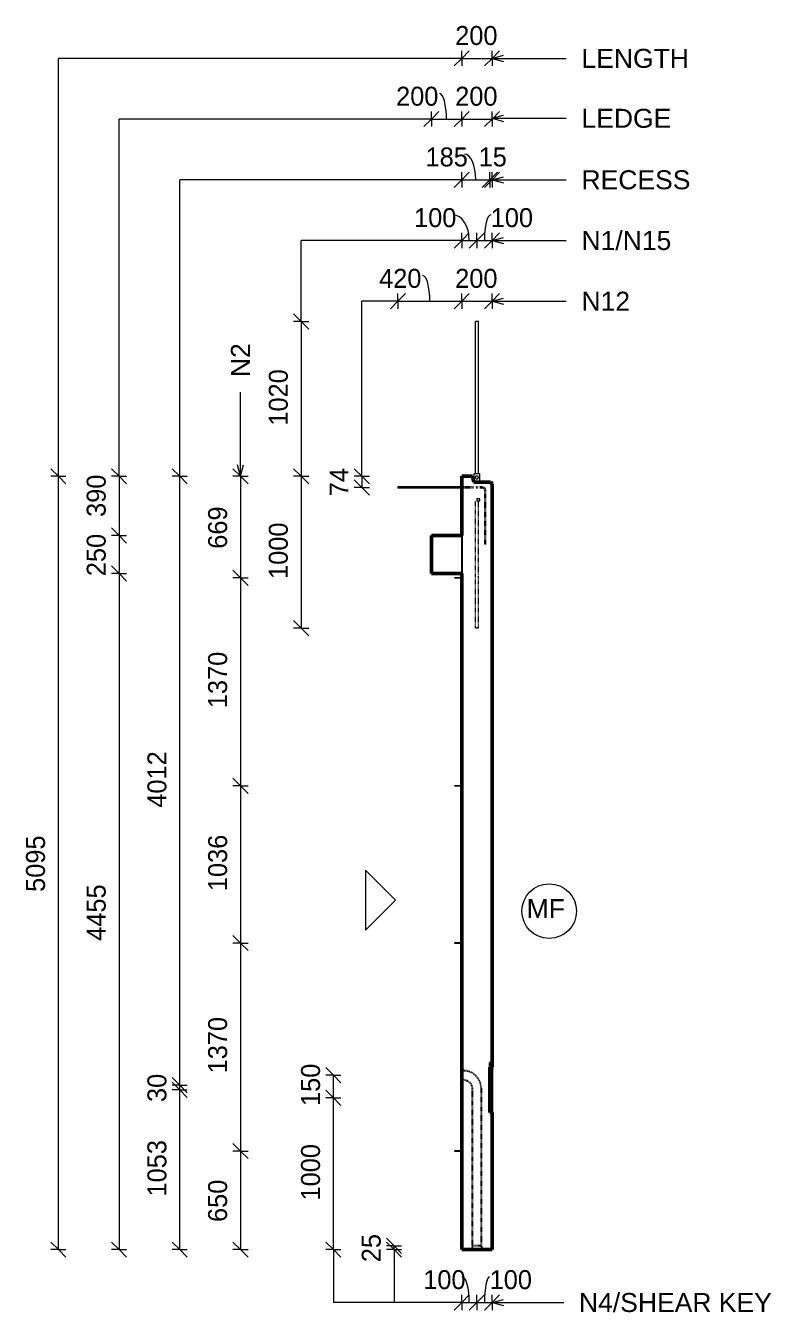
# Model space of a CAD drawing. Header units: millimetres. Extents: x 10041 to 29021, y -1808 to 18539.
# Drawn here: x 10041 to 14954, y -1808 to 6668 of the extents above; entities that cross this region are included whole.
import ezdxf

# ---------------------------------------------------------------- set-up
doc = ezdxf.new("R2010")
doc.units = ezdxf.units.MM
doc.linetypes.add('Dash', pattern=[6.36, 3.18, -3.18])
for name, color, linetype, lineweight in [('A-ANNO-DIMS', 211, 'Continuous', 9), ('A-ANNO-DIMS-50', 211, 'Continuous', 9), ('A-DETL-MBND', 5, 'Continuous', 18), ('A-GENM', 13, 'Continuous', 18), ('A-WALL', 113, 'Continuous', 25), ('A-WALL-HDLN', 110, 'Dash', 25), ('G-ANNO-TEXT', 231, 'Continuous', 9), ('S-BEAM', 12, 'Continuous', 18), ('S-BEAM-HDLN', 1, 'Dash', 18), ('S-RBAR', 171, 'Continuous', 18)]:
    doc.layers.add(name, color=color, linetype=linetype, lineweight=lineweight)
doc.styles.add('Arial', font='arial.ttf', dxfattribs={"height": 125})
doc.styles.add('Nirmala UI Semilight', font='NirmalaS.ttf', dxfattribs={"height": 125})
doc.dimstyles.new('Arrow_Filled_-_2_5_NI_UI', dxfattribs={"dimscale": 304.8, "dimtxt": 130.920493, "dimasz": 0.328084, "dimexe": 0.164042, "dimexo": 0.0625, "dimgap": 0.164042, "dimtad": 1, "dimdec": 4, "dimzin": 0, "dimdsep": 46, "dimtxsty": 'Nirmala UI Semilight', "dimblk1": 'OBLIQUE', "dimblk2": 'OBLIQUE', "dimsah": 1, "dimcen": 0.09, "dimazin": 0, "dimtfac": 1, "dimtdec": 4, "dimtix": 1, "dimtmove": 1, "dimatfit": 3, "dimfxl": 0.164042, "dimfxlon": 1, "dimtvp": 1, "dimtolj": 1, "dimtzin": 0, "dimarcsym": 2})
doc.dimstyles.new('Arrow_Filled_-_2_5_NI_UI_1', dxfattribs={"dimscale": 304.8, "dimtxt": 130.920493, "dimasz": 0.328084, "dimexe": 0.164042, "dimexo": 0.0625, "dimgap": 0.164042, "dimtad": 1, "dimdec": 4, "dimzin": 0, "dimdsep": 46, "dimtxsty": 'Nirmala UI Semilight', "dimblk1": 'OBLIQUE', "dimblk2": 'OBLIQUE', "dimsah": 1, "dimcen": 0.09, "dimazin": 0, "dimtfac": 1, "dimtdec": 4, "dimtix": 1, "dimtmove": 0, "dimatfit": 3, "dimfxl": 0.164042, "dimfxlon": 1, "dimtvp": 1, "dimtolj": 1, "dimtzin": 0, "dimarcsym": 2})
doc.dimstyles.new('Arrow_Filled_-_2_5_NI_UI_2', dxfattribs={"dimscale": 304.8, "dimtxt": 130.920493, "dimasz": 0.328084, "dimexe": 0.164042, "dimexo": 0.0625, "dimgap": 0.164042, "dimtad": 1, "dimdec": 4, "dimzin": 0, "dimdsep": 46, "dimtxsty": 'Nirmala UI Semilight', "dimblk1": 'OBLIQUE', "dimblk2": 'OBLIQUE', "dimsah": 1, "dimcen": 0.09, "dimazin": 0, "dimtfac": 1, "dimtdec": 4, "dimtix": 1, "dimtmove": 2, "dimatfit": 3, "dimfxl": 0.164042, "dimfxlon": 1, "dimtvp": 1, "dimtolj": 1, "dimtzin": 0, "dimarcsym": 2})

# ---------------------------------------------------------------- blocks, each defined once
blk = doc.blocks.new('RR spread anchor face based - RR-SA-1_4-160-1726851-Elevation Right1')
at = {"layer": 'A-GENM'}
for p, q in [((12868.7, 627.8), (12873.7, 627.8)), ((12868.7, 621.8), (12868.7, 627.8)), ((12873.7, 621.8), (12868.7, 621.8)), ((12873.7, 627.8), (12913.7, 627.8)), ((12873.7, 627.8), (12873.7, 621.8)), ((12913.7, 621.8), (12873.7, 621.8))]:
    blk.add_line(p, q, dxfattribs=at)
blk = doc.blocks.new('RR spread anchor face based - RR-SA-1_4-160-V1-Elevation Right1')
at = {"layer": 'A-GENM'}
for p, q in [((12868.7, 1663.9), (12873.7, 1663.9)), ((12868.7, 1657.9), (12868.7, 1663.9)), ((12873.7, 1657.9), (12868.7, 1657.9)), ((12873.7, 1663.9), (12913.7, 1663.9)), ((12873.7, 1663.9), (12873.7, 1657.9)), ((12913.7, 1657.9), (12873.7, 1657.9))]:
    blk.add_line(p, q, dxfattribs=at)
blk = doc.blocks.new('RR spread anchor face based - RR-SA-4_0-180-1726831-Elevation Right1')
at = {"layer": 'A-GENM'}
for p, q in [((12996.2, 3717.1), (12993.7, 3712.1)), ((12993.7, 3712.1), (12993.7, 3661)), ((13031.2, 3717.1), (12996.2, 3717.1)), ((13004.7, 3690.8), (13004.7, 3694.8)), ((13022.7, 3694.8), (13022.7, 3690.8)), ((13033.7, 3712.1), (13031.2, 3717.1)), ((13033.7, 3660.3), (13033.7, 3712.1)), ((13033.7, 3550.9), (13013.7, 3550.9)), ((13013.7, 3550.9), (13013.7, 3538.9)), ((13013.7, 3538.9), (13033.7, 3538.9)), ((13033.7, 3538.9), (13033.7, 3550.9))]:
    blk.add_line(p, q, dxfattribs=at)
for centre, start, end in [((13013.7, 3694.8), 359.9997, 179.9997), ((13013.7, 3690.8), 179.9997, 359.9997)]:
    blk.add_arc(centre, 9, start, end, dxfattribs=at)
blk = doc.blocks.new('DIMBLOCK1-Elevation Right1')
at = {"layer": 'A-ANNO-DIMS-50'}
for p, q in [((12493.7, 4853.5), (12443.7, 4803.5)), ((12493.7, 4853.5), (12543.7, 4903.5)), ((12493.7, 4853.5), (12493.7, 4903.5)), ((12493.7, 4853.5), (12913.7, 4853.5)), ((12493.7, 4853.5), (12493.7, 4803.5)), ((12913.7, 4853.5), (12863.7, 4803.5)), ((12913.7, 4853.5), (12963.7, 4903.5)), ((12913.7, 4853.5), (12913.7, 4903.5)), ((12913.7, 4853.5), (12913.7, 4803.5))]:
    blk.add_line(p, q, dxfattribs=at)
blk.add_ellipse((12657.6, 4853.5), major_axis=(0, 169), ratio=0.272728, start_param=4.712389, end_param=6.283185, dxfattribs=at)
at = {"layer": 'A-ANNO-DIMS-50', "color": 0, "insert": (12369.6, 5066.6), "char_height": 125, "width": 345.63, "attachment_point": 1, "rotation": 359.9997, "line_spacing_factor": 1.142579, "style": 'Nirmala UI Semilight'}
blk.add_mtext('420', dxfattribs=at)
blk = doc.blocks.new('_Oblique')
at = {"color": 0, "linetype": 'ByBlock', "lineweight": -2}
blk.add_line((-0.5, -0.5), (0.5, 0.5), dxfattribs=at)
blk = doc.blocks.new('DIMBLOCK2-Elevation Right1')
at = {"layer": 'A-ANNO-DIMS-50'}
for p, q in [((12913.7, 4853.5), (12863.7, 4803.5)), ((12913.7, 4853.5), (12963.7, 4903.5)), ((12913.7, 4853.5), (12913.7, 4903.5)), ((12913.7, 4853.5), (13113.7, 4853.5)), ((12913.7, 4853.5), (12913.7, 4803.5)), ((13113.7, 4853.5), (13063.7, 4803.5)), ((13113.7, 4853.5), (13163.7, 4903.5)), ((13113.7, 4853.5), (13113.7, 4903.5)), ((13113.7, 4853.5), (13113.7, 4803.5))]:
    blk.add_line(p, q, dxfattribs=at)
at = {"layer": 'A-ANNO-DIMS-50', "color": 0, "insert": (12870.9, 5066.6), "char_height": 125, "width": 342.774, "attachment_point": 1, "rotation": 359.9997, "line_spacing_factor": 1.142579, "style": 'Nirmala UI Semilight'}
blk.add_mtext('200', dxfattribs=at)
blk = doc.blocks.new('DIMBLOCK3-Elevation Right1')
at = {"layer": 'A-ANNO-DIMS-50'}
for p, q in [((12255.6, 3699.8), (12205.6, 3749.8)), ((12255.6, 3699.8), (12205.6, 3699.8)), ((12255.6, 3625.8), (12205.6, 3675.8)), ((12255.6, 3699.8), (12255.6, 3625.8)), ((12255.6, 3699.8), (12305.6, 3649.8)), ((12255.6, 3699.8), (12305.6, 3699.8)), ((12255.6, 3625.8), (12205.6, 3625.8)), ((12255.6, 3625.8), (12305.6, 3575.8)), ((12255.6, 3625.8), (12305.6, 3625.8))]:
    blk.add_line(p, q, dxfattribs=at)
at = {"layer": 'A-ANNO-DIMS-50', "color": 0, "insert": (12042.5, 3568.8), "char_height": 125, "width": 225.659, "attachment_point": 1, "rotation": 90, "line_spacing_factor": 1.142579, "style": 'Nirmala UI Semilight'}
blk.add_mtext('74', dxfattribs=at)
blk = doc.blocks.new('DIMBLOCK4-Elevation Right1')
at = {"layer": 'A-ANNO-DIMS-50'}
for p, q in [((12913.7, 5253.5), (12963.7, 5303.5)), ((12913.7, 5253.5), (12913.7, 5303.5)), ((13013.7, 5253.5), (13063.7, 5303.5)), ((13013.7, 5253.5), (13013.7, 5303.5)), ((12913.7, 5253.5), (12863.7, 5203.5)), ((12913.7, 5253.5), (13013.7, 5253.5)), ((12913.7, 5253.5), (12913.7, 5203.5)), ((13013.7, 5253.5), (12963.7, 5203.5)), ((13013.7, 5253.5), (13013.7, 5203.5))]:
    blk.add_line(p, q, dxfattribs=at)
blk.add_ellipse((12856.7, 5253.5), major_axis=(0, 169), ratio=0.632987, start_param=4.712389, end_param=6.283185, dxfattribs=at)
at = {"layer": 'A-ANNO-DIMS-50', "color": 0, "insert": (12599.7, 5466.6), "char_height": 125, "width": 308.496, "attachment_point": 1, "rotation": 359.9997, "line_spacing_factor": 1.142579, "style": 'Nirmala UI Semilight'}
blk.add_mtext('100', dxfattribs=at)
blk = doc.blocks.new('DIMBLOCK5-Elevation Right1')
at = {"layer": 'A-ANNO-DIMS-50'}
for p, q in [((13013.7, 5253.5), (13063.7, 5303.5)), ((13013.7, 5253.5), (13013.7, 5303.5)), ((13113.7, 5253.5), (13163.7, 5303.5)), ((13113.7, 5253.5), (13113.7, 5303.5)), ((13013.7, 5253.5), (12963.7, 5203.5)), ((13013.7, 5253.5), (13113.7, 5253.5)), ((13013.7, 5253.5), (13013.7, 5203.5)), ((13113.7, 5253.5), (13063.7, 5203.5)), ((13113.7, 5253.5), (13113.7, 5203.5))]:
    blk.add_line(p, q, dxfattribs=at)
blk.add_ellipse((13104.9, 5253.5), major_axis=(0, 169), ratio=0.243723, start_param=0, end_param=1.570796, dxfattribs=at)
at = {"layer": 'A-ANNO-DIMS-50', "color": 0, "insert": (13104.9, 5466.6), "char_height": 125, "width": 308.496, "attachment_point": 1, "rotation": 359.9997, "line_spacing_factor": 1.142579, "style": 'Nirmala UI Semilight'}
blk.add_mtext('100', dxfattribs=at)
blk = doc.blocks.new('DIMBLOCK6-Elevation Right1')
at = {"layer": 'A-ANNO-DIMS-50'}
for p, q in [((11855.6, 4719.8), (11805.6, 4769.8)), ((11855.6, 4719.8), (11805.6, 4719.8)), ((11855.6, 4719.8), (11855.6, 3699.8)), ((11855.6, 4719.8), (11905.6, 4669.8)), ((11855.6, 4719.8), (11905.6, 4719.8)), ((11855.6, 3699.8), (11805.6, 3749.8)), ((11855.6, 3699.8), (11805.6, 3699.8)), ((11855.6, 3699.8), (11905.6, 3649.8)), ((11855.6, 3699.8), (11905.6, 3699.8))]:
    blk.add_line(p, q, dxfattribs=at)
at = {"layer": 'A-ANNO-DIMS-50', "color": 0, "insert": (11642.5, 4033.7), "char_height": 125, "width": 422.754, "attachment_point": 1, "rotation": 90, "line_spacing_factor": 1.142579, "style": 'Nirmala UI Semilight'}
blk.add_mtext('1020', dxfattribs=at)
blk = doc.blocks.new('DIMBLOCK7-Elevation Right1')
at = {"layer": 'A-ANNO-DIMS-50'}
for p, q in [((11855.6, 3699.8), (11805.6, 3749.8)), ((11855.6, 3699.8), (11805.6, 3699.8)), ((11855.6, 3699.8), (11855.6, 2699.8)), ((11855.6, 3699.8), (11905.6, 3649.8)), ((11855.6, 3699.8), (11905.6, 3699.8)), ((11855.6, 2699.8), (11805.6, 2749.8)), ((11855.6, 2699.8), (11805.6, 2699.8)), ((11855.6, 2699.8), (11905.6, 2649.8)), ((11855.6, 2699.8), (11905.6, 2699.8))]:
    blk.add_line(p, q, dxfattribs=at)
at = {"layer": 'A-ANNO-DIMS-50', "color": 0, "insert": (11642.5, 3023.7), "char_height": 125, "width": 422.754, "attachment_point": 1, "rotation": 90, "line_spacing_factor": 1.142579, "style": 'Nirmala UI Semilight'}
blk.add_mtext('1000', dxfattribs=at)
blk = doc.blocks.new('DIMBLOCK8-Elevation Right1')
at = {"layer": 'A-ANNO-DIMS-50'}
for p, q in [((11455.6, 3699.8), (11405.6, 3749.8)), ((11455.6, 3699.8), (11405.6, 3699.8)), ((11455.6, 3699.8), (11455.6, 3030.9)), ((11455.6, 3699.8), (11505.6, 3649.8)), ((11455.6, 3699.8), (11505.6, 3699.8)), ((11455.6, 3030.9), (11405.6, 3080.9)), ((11455.6, 3030.9), (11405.6, 3030.9)), ((11455.6, 3030.9), (11505.6, 2980.9)), ((11455.6, 3030.9), (11505.6, 3030.9))]:
    blk.add_line(p, q, dxfattribs=at)
at = {"layer": 'A-ANNO-DIMS-50', "color": 0, "insert": (11242.5, 3222.5), "char_height": 125, "width": 342.774, "attachment_point": 1, "rotation": 90, "line_spacing_factor": 1.142579, "style": 'Nirmala UI Semilight'}
blk.add_mtext('669', dxfattribs=at)
blk = doc.blocks.new('DIMBLOCK9-Elevation Right1')
at = {"layer": 'A-ANNO-DIMS-50'}
for p, q in [((11455.6, 3030.9), (11405.6, 3080.9)), ((11455.6, 3030.9), (11405.6, 3030.9)), ((11455.6, 3030.9), (11455.6, 1660.9)), ((11455.6, 3030.9), (11505.6, 2980.9)), ((11455.6, 3030.9), (11505.6, 3030.9)), ((11455.6, 1660.9), (11405.6, 1710.9)), ((11455.6, 1660.9), (11405.6, 1660.9)), ((11455.6, 1660.9), (11505.6, 1610.9)), ((11455.6, 1660.9), (11505.6, 1660.9))]:
    blk.add_line(p, q, dxfattribs=at)
at = {"layer": 'A-ANNO-DIMS-50', "color": 0, "insert": (11242.5, 2172.1), "char_height": 125, "width": 417.041, "attachment_point": 1, "rotation": 90, "line_spacing_factor": 1.142579, "style": 'Nirmala UI Semilight'}
blk.add_mtext('1370', dxfattribs=at)
blk = doc.blocks.new('DIMBLOCK10-Elevation Right1')
at = {"layer": 'A-ANNO-DIMS-50'}
for p, q in [((11455.6, 1660.9), (11405.6, 1710.9)), ((11455.6, 1660.9), (11405.6, 1660.9)), ((11455.6, 1660.9), (11455.6, 624.8)), ((11455.6, 1660.9), (11505.6, 1610.9)), ((11455.6, 1660.9), (11505.6, 1660.9)), ((11455.6, 624.8), (11405.6, 674.8)), ((11455.6, 624.8), (11405.6, 624.8)), ((11455.6, 624.8), (11505.6, 574.8)), ((11455.6, 624.8), (11505.6, 624.8))]:
    blk.add_line(p, q, dxfattribs=at)
at = {"layer": 'A-ANNO-DIMS-50', "color": 0, "insert": (11242.5, 966.7), "char_height": 125, "width": 422.754, "attachment_point": 1, "rotation": 90, "line_spacing_factor": 1.142579, "style": 'Nirmala UI Semilight'}
blk.add_mtext('1036', dxfattribs=at)
blk = doc.blocks.new('DIMBLOCK11-Elevation Right1')
at = {"layer": 'A-ANNO-DIMS-50'}
for p, q in [((11455.6, 624.8), (11405.6, 674.8)), ((11455.6, 624.8), (11405.6, 624.8)), ((11455.6, 624.8), (11455.6, -745.2)), ((11455.6, 624.8), (11505.6, 574.8)), ((11455.6, 624.8), (11505.6, 624.8)), ((11455.6, -745.2), (11405.6, -695.2)), ((11455.6, -745.2), (11405.6, -745.2)), ((11455.6, -745.2), (11505.6, -795.2)), ((11455.6, -745.2), (11505.6, -745.2))]:
    blk.add_line(p, q, dxfattribs=at)
at = {"layer": 'A-ANNO-DIMS-50', "color": 0, "insert": (11242.5, -233.9), "char_height": 125, "width": 417.041, "attachment_point": 1, "rotation": 90, "line_spacing_factor": 1.142579, "style": 'Nirmala UI Semilight'}
blk.add_mtext('1370', dxfattribs=at)
blk = doc.blocks.new('DIMBLOCK12-Elevation Right1')
at = {"layer": 'A-ANNO-DIMS-50'}
for p, q in [((11455.6, -745.2), (11405.6, -695.2)), ((11455.6, -745.2), (11405.6, -745.2)), ((11455.6, -745.2), (11455.6, -1395.2)), ((11455.6, -745.2), (11505.6, -795.2)), ((11455.6, -745.2), (11505.6, -745.2)), ((11455.6, -1395.2), (11405.6, -1345.2)), ((11455.6, -1395.2), (11405.6, -1395.2)), ((11455.6, -1395.2), (11505.6, -1445.2)), ((11455.6, -1395.2), (11505.6, -1395.2))]:
    blk.add_line(p, q, dxfattribs=at)
at = {"layer": 'A-ANNO-DIMS-50', "color": 0, "insert": (11242.5, -1213), "char_height": 125, "width": 342.774, "attachment_point": 1, "rotation": 90, "line_spacing_factor": 1.142579, "style": 'Nirmala UI Semilight'}
blk.add_mtext('650', dxfattribs=at)
blk = doc.blocks.new('DIMBLOCK13-Elevation Right1')
at = {"layer": 'A-ANNO-DIMS-50'}
for p, q in [((11055.6, -342.5), (11005.6, -292.5)), ((11055.6, -342.5), (11005.6, -342.5)), ((11055.6, -1395.2), (11055.6, -342.5)), ((11055.6, -342.5), (11105.6, -392.5)), ((11055.6, -342.5), (11105.6, -342.5)), ((11055.6, -1395.2), (11005.6, -1345.2)), ((11055.6, -1395.2), (11005.6, -1395.2)), ((11055.6, -1395.2), (11105.6, -1445.2)), ((11055.6, -1395.2), (11105.6, -1395.2))]:
    blk.add_line(p, q, dxfattribs=at)
at = {"layer": 'A-ANNO-DIMS-50', "color": 0, "insert": (10842.5, -1045), "char_height": 125, "width": 422.754, "attachment_point": 1, "rotation": 90, "line_spacing_factor": 1.142579, "style": 'Nirmala UI Semilight'}
blk.add_mtext('1053', dxfattribs=at)
blk = doc.blocks.new('DIMBLOCK14-Elevation Right1')
at = {"layer": 'A-ANNO-DIMS-50'}
for p, q in [((11055.6, -312), (11005.6, -262)), ((11055.6, -342.5), (11005.6, -292.5)), ((11055.6, -312), (11005.6, -312)), ((11055.6, -342.5), (11055.6, -312)), ((11055.6, -312), (11105.6, -362)), ((11055.6, -312), (11105.6, -312)), ((11055.6, -342.5), (11005.6, -342.5)), ((11055.6, -342.5), (11105.6, -392.5)), ((11055.6, -342.5), (11105.6, -342.5))]:
    blk.add_line(p, q, dxfattribs=at)
at = {"layer": 'A-ANNO-DIMS-50', "color": 0, "insert": (10842.5, -422.5), "char_height": 125, "width": 228.516, "attachment_point": 1, "rotation": 90, "line_spacing_factor": 1.142579, "style": 'Nirmala UI Semilight'}
blk.add_mtext('30', dxfattribs=at)
blk = doc.blocks.new('DIMBLOCK15-Elevation Right1')
at = {"layer": 'A-ANNO-DIMS-50'}
for p, q in [((11055.6, 3699.8), (11005.6, 3749.8)), ((11055.6, 3699.8), (11005.6, 3699.8)), ((11055.6, -312), (11055.6, 3699.8)), ((11055.6, 3699.8), (11105.6, 3649.8)), ((11055.6, 3699.8), (11105.6, 3699.8)), ((11055.6, -312), (11005.6, -262)), ((11055.6, -312), (11005.6, -312)), ((11055.6, -312), (11105.6, -362)), ((11055.6, -312), (11105.6, -312))]:
    blk.add_line(p, q, dxfattribs=at)
at = {"layer": 'A-ANNO-DIMS-50', "color": 0, "insert": (10842.5, 1516.6), "char_height": 125, "width": 425.611, "attachment_point": 1, "rotation": 90, "line_spacing_factor": 1.142579, "style": 'Nirmala UI Semilight'}
blk.add_mtext('4012', dxfattribs=at)
blk = doc.blocks.new('DIMBLOCK16-Elevation Right1')
at = {"layer": 'A-ANNO-DIMS-50'}
for p, q in [((10255.6, 3699.9), (10205.6, 3749.9)), ((10255.6, 3699.9), (10205.6, 3699.9)), ((10255.6, -1395.1), (10255.6, 3699.9)), ((10255.6, 3699.9), (10305.6, 3649.9)), ((10255.6, 3699.9), (10305.6, 3699.9)), ((10255.6, -1395.1), (10205.6, -1345.1)), ((10255.6, -1395.1), (10205.6, -1395.1)), ((10255.6, -1395.1), (10305.6, -1445.1)), ((10255.6, -1395.1), (10305.6, -1395.1))]:
    blk.add_line(p, q, dxfattribs=at)
at = {"layer": 'A-ANNO-DIMS-50', "color": 0, "insert": (10042.5, 961.9), "char_height": 125, "width": 457.032, "attachment_point": 1, "rotation": 90, "line_spacing_factor": 1.142579, "style": 'Nirmala UI Semilight'}
blk.add_mtext('5095', dxfattribs=at)
blk = doc.blocks.new('DIMBLOCK17-Elevation Right1')
at = {"layer": 'A-ANNO-DIMS-50'}
for p, q in [((12913.7, -1743.4), (12963.7, -1693.4)), ((12913.7, -1743.4), (12913.7, -1693.4)), ((13013.7, -1743.4), (13063.7, -1693.4)), ((13013.7, -1743.4), (13013.7, -1693.4)), ((12913.7, -1743.4), (12863.7, -1793.4)), ((12913.7, -1743.4), (13013.7, -1743.4)), ((12913.7, -1743.4), (12913.7, -1793.4)), ((13013.7, -1743.4), (12963.7, -1793.4)), ((13013.7, -1743.4), (13013.7, -1793.4))]:
    blk.add_line(p, q, dxfattribs=at)
blk.add_ellipse((12917.4, -1743.4), major_axis=(0, 169), ratio=0.273793, start_param=4.712389, end_param=6.283185, dxfattribs=at)
at = {"layer": 'A-ANNO-DIMS-50', "color": 0, "insert": (12660.3, -1530.3), "char_height": 125, "width": 308.496, "attachment_point": 1, "rotation": 359.9997, "line_spacing_factor": 1.142579, "style": 'Nirmala UI Semilight'}
blk.add_mtext('100', dxfattribs=at)
blk = doc.blocks.new('DIMBLOCK18-Elevation Right1')
at = {"layer": 'A-ANNO-DIMS-50'}
for p, q in [((13013.7, -1743.4), (13063.7, -1693.4)), ((13013.7, -1743.4), (13013.7, -1693.4)), ((13113.7, -1743.4), (13163.7, -1693.4)), ((13113.7, -1743.4), (13113.7, -1693.4)), ((13013.7, -1743.4), (12963.7, -1793.4)), ((13013.7, -1743.4), (13113.7, -1743.4)), ((13013.7, -1743.4), (13013.7, -1793.4)), ((13113.7, -1743.4), (13063.7, -1793.4)), ((13113.7, -1743.4), (13113.7, -1793.4))]:
    blk.add_line(p, q, dxfattribs=at)
blk.add_ellipse((13097.8, -1743.4), major_axis=(0, 169), ratio=0.201821, start_param=0, end_param=1.570796, dxfattribs=at)
at = {"layer": 'A-ANNO-DIMS-50', "color": 0, "insert": (13097.8, -1530.3), "char_height": 125, "width": 308.496, "attachment_point": 1, "rotation": 359.9997, "line_spacing_factor": 1.142579, "style": 'Nirmala UI Semilight'}
blk.add_mtext('100', dxfattribs=at)
blk = doc.blocks.new('DIMBLOCK19-Elevation Right1')
at = {"layer": 'A-ANNO-DIMS-50'}
for p, q in [((12468, -1370.2), (12418, -1320.2)), ((12468, -1395.2), (12418, -1345.2)), ((12468, -1370.2), (12418, -1370.2)), ((12468, -1395.2), (12418, -1395.2)), ((12468, -1395.2), (12468, -1370.2)), ((12468, -1370.2), (12518, -1420.2)), ((12468, -1370.2), (12518, -1370.2)), ((12468, -1395.2), (12518, -1445.2)), ((12468, -1395.2), (12518, -1395.2))]:
    blk.add_line(p, q, dxfattribs=at)
at = {"layer": 'A-ANNO-DIMS-50', "color": 0, "insert": (12254.9, -1477.9), "char_height": 125, "width": 228.516, "attachment_point": 1, "rotation": 90, "line_spacing_factor": 1.142579, "style": 'Nirmala UI Semilight'}
blk.add_mtext('25', dxfattribs=at)
blk = doc.blocks.new('DIMBLOCK20-Elevation Right1')
at = {"layer": 'A-ANNO-DIMS-50'}
for p, q in [((12068, -395.2), (12018, -345.2)), ((12068, -395.2), (12018, -395.2)), ((12068, -1395.2), (12068, -395.2)), ((12068, -395.2), (12118, -445.2)), ((12068, -395.2), (12118, -395.2)), ((12068, -1395.2), (12018, -1345.2)), ((12068, -1395.2), (12018, -1395.2)), ((12068, -1395.2), (12118, -1445.2)), ((12068, -1395.2), (12118, -1395.2))]:
    blk.add_line(p, q, dxfattribs=at)
at = {"layer": 'A-ANNO-DIMS-50', "color": 0, "insert": (11854.9, -1071.3), "char_height": 125, "width": 422.754, "attachment_point": 1, "rotation": 90, "line_spacing_factor": 1.142579, "style": 'Nirmala UI Semilight'}
blk.add_mtext('1000', dxfattribs=at)
blk = doc.blocks.new('DIMBLOCK21-Elevation Right1')
at = {"layer": 'A-ANNO-DIMS-50'}
for p, q in [((12068, -245.2), (12018, -195.2)), ((12068, -245.2), (12018, -245.2)), ((12068, -395.2), (12068, -245.2)), ((12068, -245.2), (12118, -295.2)), ((12068, -245.2), (12118, -245.2)), ((12068, -395.2), (12018, -345.2)), ((12068, -395.2), (12018, -395.2)), ((12068, -395.2), (12118, -445.2)), ((12068, -395.2), (12118, -395.2))]:
    blk.add_line(p, q, dxfattribs=at)
at = {"layer": 'A-ANNO-DIMS-50', "color": 0, "insert": (11854.9, -448.7), "char_height": 125, "width": 308.496, "attachment_point": 1, "rotation": 90, "line_spacing_factor": 1.142579, "style": 'Nirmala UI Semilight'}
blk.add_mtext('150', dxfattribs=at)
blk = doc.blocks.new('DIMBLOCK22-Elevation Right1')
at = {"layer": 'A-ANNO-DIMS-50'}
for p, q in [((12913.7, 5653.5), (12963.7, 5703.5)), ((12913.7, 5653.5), (12913.7, 5703.5)), ((13098.7, 5653.5), (13148.7, 5703.5)), ((13098.7, 5653.5), (13098.7, 5703.5)), ((12913.7, 5653.5), (12863.7, 5603.5)), ((12913.7, 5653.5), (13098.7, 5653.5)), ((12913.7, 5653.5), (12913.7, 5603.5)), ((13098.7, 5653.5), (13048.7, 5603.5)), ((13098.7, 5653.5), (13098.7, 5603.5))]:
    blk.add_line(p, q, dxfattribs=at)
blk.add_ellipse((12932.4, 5653.5), major_axis=(0, 169), ratio=0.436746, start_param=4.712389, end_param=6.283185, dxfattribs=at)
at = {"layer": 'A-ANNO-DIMS-50', "color": 0, "insert": (12675.3, 5866.6), "char_height": 125, "width": 308.496, "attachment_point": 1, "rotation": 359.9997, "line_spacing_factor": 1.142579, "style": 'Nirmala UI Semilight'}
blk.add_mtext('185', dxfattribs=at)
blk = doc.blocks.new('DIMBLOCK23-Elevation Right1')
at = {"layer": 'A-ANNO-DIMS-50'}
for p, q in [((13098.7, 5653.5), (13148.7, 5703.5)), ((13098.7, 5653.5), (13098.7, 5703.5)), ((13113.7, 5653.5), (13163.7, 5703.5)), ((13113.7, 5653.5), (13113.7, 5703.5)), ((13098.7, 5653.5), (13048.7, 5603.5)), ((13113.7, 5653.5), (13063.7, 5603.5)), ((13098.7, 5653.5), (13113.7, 5653.5)), ((13098.7, 5653.5), (13098.7, 5603.5)), ((13113.7, 5653.5), (13113.7, 5603.5))]:
    blk.add_line(p, q, dxfattribs=at)
at = {"layer": 'A-ANNO-DIMS-50', "color": 0, "insert": (13025.3, 5866.6), "char_height": 125, "width": 194.238, "attachment_point": 1, "rotation": 359.9997, "line_spacing_factor": 1.142579, "style": 'Nirmala UI Semilight'}
blk.add_mtext('15', dxfattribs=at)
blk = doc.blocks.new('DIMBLOCK24-Elevation Right1')
at = {"layer": 'A-ANNO-DIMS-50'}
for p, q in [((12913.7, 6453.5), (12863.7, 6403.5)), ((12913.7, 6453.5), (12963.7, 6503.5)), ((12913.7, 6453.5), (12913.7, 6503.5)), ((12913.7, 6453.5), (13113.7, 6453.5)), ((12913.7, 6453.5), (12913.7, 6403.5)), ((13113.7, 6453.5), (13063.7, 6403.5)), ((13113.7, 6453.5), (13163.7, 6503.5)), ((13113.7, 6453.5), (13113.7, 6503.5)), ((13113.7, 6453.5), (13113.7, 6403.5))]:
    blk.add_line(p, q, dxfattribs=at)
at = {"layer": 'A-ANNO-DIMS-50', "color": 0, "insert": (12870.9, 6666.6), "char_height": 125, "width": 342.774, "attachment_point": 1, "rotation": 359.9997, "line_spacing_factor": 1.142579, "style": 'Nirmala UI Semilight'}
blk.add_mtext('200', dxfattribs=at)
blk = doc.blocks.new('DIMBLOCK25-Elevation Right1')
at = {"layer": 'A-ANNO-DIMS-50'}
for p, q in [((12713.7, 6053.5), (12763.7, 6103.5)), ((12713.7, 6053.5), (12713.7, 6103.5)), ((12913.7, 6053.5), (12963.7, 6103.5)), ((12913.7, 6053.5), (12913.7, 6103.5)), ((12713.7, 6053.5), (12663.7, 6003.5)), ((12713.7, 6053.5), (12913.7, 6053.5)), ((12713.7, 6053.5), (12713.7, 6003.5)), ((12913.7, 6053.5), (12863.7, 6003.5)), ((12913.7, 6053.5), (12913.7, 6003.5))]:
    blk.add_line(p, q, dxfattribs=at)
blk.add_ellipse((12766.8, 6053.5), major_axis=(0, 169), ratio=0.277514, start_param=4.712389, end_param=6.283185, dxfattribs=at)
at = {"layer": 'A-ANNO-DIMS-50', "color": 0, "insert": (12481.2, 6266.6), "char_height": 125, "width": 342.774, "attachment_point": 1, "rotation": 359.9997, "line_spacing_factor": 1.142579, "style": 'Nirmala UI Semilight'}
blk.add_mtext('200', dxfattribs=at)
blk = doc.blocks.new('DIMBLOCK26-Elevation Right1')
at = {"layer": 'A-ANNO-DIMS-50'}
for p, q in [((12913.7, 6053.5), (12963.7, 6103.5)), ((12913.7, 6053.5), (12913.7, 6103.5)), ((13113.7, 6053.5), (13163.7, 6103.5)), ((13113.7, 6053.5), (13113.7, 6103.5)), ((12913.7, 6053.5), (12863.7, 6003.5)), ((12913.7, 6053.5), (13113.7, 6053.5)), ((12913.7, 6053.5), (12913.7, 6003.5)), ((13113.7, 6053.5), (13063.7, 6003.5)), ((13113.7, 6053.5), (13113.7, 6003.5))]:
    blk.add_line(p, q, dxfattribs=at)
at = {"layer": 'A-ANNO-DIMS-50', "color": 0, "insert": (12870.9, 6266.6), "char_height": 125, "width": 342.774, "attachment_point": 1, "rotation": 359.9997, "line_spacing_factor": 1.142579, "style": 'Nirmala UI Semilight'}
blk.add_mtext('200', dxfattribs=at)
blk = doc.blocks.new('DIMBLOCK27-Elevation Right1')
at = {"layer": 'A-ANNO-DIMS-50'}
for p, q in [((10655.6, 3699.9), (10605.6, 3749.9)), ((10655.6, 3699.9), (10605.6, 3699.9)), ((10655.6, 3699.9), (10655.6, 3309.9)), ((10655.6, 3699.9), (10705.6, 3649.9)), ((10655.6, 3699.9), (10705.6, 3699.9)), ((10655.6, 3309.9), (10605.6, 3359.9)), ((10655.6, 3309.9), (10605.6, 3309.9)), ((10655.6, 3309.9), (10705.6, 3259.9)), ((10655.6, 3309.9), (10705.6, 3309.9))]:
    blk.add_line(p, q, dxfattribs=at)
at = {"layer": 'A-ANNO-DIMS-50', "color": 0, "insert": (10442.5, 3432.4), "char_height": 125, "width": 342.774, "attachment_point": 1, "rotation": 90, "line_spacing_factor": 1.142579, "style": 'Nirmala UI Semilight'}
blk.add_mtext('390', dxfattribs=at)
blk = doc.blocks.new('DIMBLOCK28-Elevation Right1')
at = {"layer": 'A-ANNO-DIMS-50'}
for p, q in [((10655.6, 3309.9), (10605.6, 3359.9)), ((10655.6, 3309.9), (10605.6, 3309.9)), ((10655.6, 3309.9), (10655.6, 3059.9)), ((10655.6, 3309.9), (10705.6, 3259.9)), ((10655.6, 3309.9), (10705.6, 3309.9)), ((10655.6, 3059.9), (10605.6, 3109.9)), ((10655.6, 3059.9), (10605.6, 3059.9)), ((10655.6, 3059.9), (10705.6, 3009.9)), ((10655.6, 3059.9), (10705.6, 3059.9))]:
    blk.add_line(p, q, dxfattribs=at)
at = {"layer": 'A-ANNO-DIMS-50', "color": 0, "insert": (10442.5, 3042), "char_height": 125, "width": 342.774, "attachment_point": 1, "rotation": 90, "line_spacing_factor": 1.142579, "style": 'Nirmala UI Semilight'}
blk.add_mtext('250', dxfattribs=at)
blk = doc.blocks.new('DIMBLOCK29-Elevation Right1')
at = {"layer": 'A-ANNO-DIMS-50'}
for p, q in [((10655.6, 3059.9), (10605.6, 3109.9)), ((10655.6, 3059.9), (10605.6, 3059.9)), ((10655.6, 3059.9), (10655.6, -1395.1)), ((10655.6, 3059.9), (10705.6, 3009.9)), ((10655.6, 3059.9), (10705.6, 3059.9)), ((10655.6, -1395.1), (10605.6, -1345.1)), ((10655.6, -1395.1), (10605.6, -1395.1)), ((10655.6, -1395.1), (10705.6, -1445.1)), ((10655.6, -1395.1), (10705.6, -1395.1))]:
    blk.add_line(p, q, dxfattribs=at)
at = {"layer": 'A-ANNO-DIMS-50', "color": 0, "insert": (10442.5, 639.5), "char_height": 125, "width": 462.744, "attachment_point": 1, "rotation": 90, "line_spacing_factor": 1.142579, "style": 'Nirmala UI Semilight'}
blk.add_mtext('4455', dxfattribs=at)

msp = doc.modelspace()

# ---------------------------------------------------------------- linework, layer by layer
at = {"layer": 'A-DETL-MBND'}
for p, q in [((10255.58643, 3699.85295), (10255.58643, 6453.53927)), ((12913.73455, 6453.53927), (10255.58643, 6453.53927)), ((10655.58643, 3699.85085), (10655.58643, 6053.54032)), ((12713.73245, 6053.54032), (10655.58643, 6053.54032)), ((11055.58643, 3699.84875), (11055.58643, 5653.53927)), ((12913.73035, 5653.53927), (11055.58643, 5653.53927)), ((11855.59179, 4719.84226), (11855.59179, 5253.53927)), ((12913.72825, 5253.53927), (11855.59179, 5253.53927)), ((12255.58643, 3699.84244), (12255.58643, 4853.54147)), ((12493.72535, 4853.54147), (12255.58643, 4853.54147)), ((12279.9587, 1104.92263), (12279.95662, 708.94283)), ((12477.94756, 906.93169), (12279.9587, 1104.92263)), ((12279.95662, 708.94283), (12477.94756, 906.93169)), ((12067.98134, -1395.15657), (12067.98134, -1743.40205)), ((12467.98134, -1395.15867), (12467.98134, -1743.40205)), ((12913.69149, -1743.40205), (12067.98134, -1743.40205))]:
    msp.add_line(p, q, dxfattribs=at)
msp.add_circle((13490.07504, 835.17391), 180, dxfattribs=at)
at = {"layer": 'A-WALL'}
for p, q in [((12913.72009, 3699.83899), (12913.71376, 3699.83327)), ((12913.71804, 3309.83899), (12913.71672, 3059.83899)), ((13113.69947, -192.50606), (13098.69947, -192.50598)), ((13098.69789, -492.50598), (13113.69789, -492.50606)), ((12976.1883, -1395.16587), (12976.1898, -1395.16451)), ((13051.1898, -1395.16491), (13051.1883, -1395.16627)), ((13113.69332, -1395.16206), (13113.68699, -1395.16778))]:
    msp.add_line(p, q, dxfattribs=at)
at = {"layer": 'A-WALL', "lineweight": 50}
for p, q in [((12913.72009, 3699.83899), (12913.71804, 3309.83899)), ((12983.95695, 3699.83862), (12913.72009, 3699.83899)), ((12993.83955, 3660.30732), (12983.95695, 3699.83862)), ((13103.70103, 3660.30674), (12993.83955, 3660.30732)), ((13113.71983, 3650.28783), (13103.70103, 3660.30674)), ((13113.69963, -193.23523), (13113.71983, 3650.28783)), ((12913.71672, 3059.83899), (12913.69332, -1395.16101)), ((13098.69806, -491.77683), (13098.69963, -193.23513)), ((13113.69332, -1395.16206), (13113.69806, -491.77689)), ((12913.69332, -1395.16101), (13113.69332, -1395.16206))]:
    msp.add_line(p, q, dxfattribs=at)
at = {"layer": 'A-WALL', "lineweight": 50, "flags": 128}
for points in [[(13098.69963, -193.23513), (13106.19963, -193.23518), (13113.69963, -193.23523)], [(13113.69806, -491.77689), (13106.19806, -491.77686), (13098.69806, -491.77683)]]:
    msp.add_lwpolyline(points, dxfattribs=at)
at = {"layer": 'A-WALL'}
for start_param, end_param in [(0.1398510826, 1.5708067752), (1.5708067752, 3.0017445541)]:
    msp.add_ellipse((13113.69868, -342.50606), major_axis=(0.00079, 150), ratio=0.0000115717, start_param=start_param, end_param=end_param, dxfattribs=at)
at = {"layer": 'A-WALL-HDLN'}
for p, q in [((12913.72009, 3699.83899), (12913.71376, 3699.83327)), ((12983.95695, 3699.83862), (12983.95062, 3699.8329)), ((12993.83955, 3660.30732), (12993.83322, 3660.3016)), ((13103.70103, 3660.30674), (13103.6947, 3660.30102)), ((13113.7135, 3650.28212), (13113.71983, 3650.28783)), ((13113.69529, -162.04817), (13098.69529, -162.04809)), ((12923.69525, -215.16492), (12913.69525, -215.16486)), ((12913.69494, -275.16486), (12923.69494, -275.16492)), ((12983.69462, -335.16523), (12983.68915, -1376.29107)), ((13043.68915, -1376.28807), (13043.69462, -335.16555)), ((13098.69371, -462.04809), (13113.69371, -462.04817)), ((12913.68699, -1395.16673), (12913.69332, -1395.16101)), ((12976.1883, -1395.16587), (12976.1898, -1395.16451)), ((12986.18982, -1370.16467), (12976.1898, -1395.16451)), ((13041.18982, -1370.16496), (12986.18982, -1370.16467)), ((13041.18982, -1370.16496), (13051.1898, -1395.16491)), ((13051.1898, -1395.16491), (13051.1883, -1395.16627)), ((13113.69332, -1395.16206), (13113.68699, -1395.16778))]:
    msp.add_line(p, q, dxfattribs=at)
at = {"layer": 'A-WALL-HDLN', "flags": 128}
for points in [[(13043.69462, -335.16555), (13039.58522, -304.03024), (13027.53817, -275.02744), (13008.3786, -250.1436), (12983.4188, -231.08311), (12954.36833, -219.15145), (12923.69525, -215.16492)], [(12923.69494, -275.16492), (12945.45782, -279.25103), (12964.25656, -290.9526), (12977.53077, -308.67588), (12983.47251, -330.00697), (12983.69462, -335.16523)]]:
    msp.add_lwpolyline(points, dxfattribs=at)
at = {"layer": 'A-WALL-HDLN'}
for centre, start_param, end_param in [((13098.6945, -312.04809), 0.0000104458, 0.6448719602), ((13098.6945, -312.04809), 5.6456470964, 6.2831853072), ((13098.69868, -342.50598), 6.1845449381, 6.3474352564), ((13113.6945, -312.04817), 0.645937579, 0.6533422183), ((13113.69868, -342.50606), 0.0738102614, 0.1398510806), ((13098.69868, -342.50598), 3.0773412837, 3.2402330236), ((13113.69868, -342.50606), 3.0017445563, 3.0677807699)]:
    msp.add_ellipse(centre, major_axis=(0.00079, 150), ratio=0.0000115717, start_param=start_param, end_param=end_param, dxfattribs=at)
at = {"layer": 'G-ANNO-TEXT', "color": 10}
for p, q in [((13113.64861, 6453.53694), (13188.64871, 6473.63273)), ((13113.64861, 6453.53694), (13188.6485, 6433.44035)), ((13113.64861, 6453.53694), (13602.97215, 6453.53437)), ((13113.64861, 6058.53694), (13188.64871, 6078.63273)), ((13113.64861, 6058.53694), (13188.6485, 6038.44035)), ((13113.64861, 6058.53694), (13602.97007, 6058.53437)), ((13113.65071, 5653.53694), (13188.65082, 5673.63273)), ((13113.65071, 5653.53694), (13188.6506, 5633.44035)), ((13113.65071, 5653.53694), (13602.96794, 5653.53437)), ((13113.64861, 5253.53694), (13188.64871, 5273.63273)), ((13113.64861, 5253.53694), (13188.6485, 5233.44035)), ((13113.64861, 5253.53694), (13602.96584, 5253.53437)), ((13113.64651, 4853.53694), (13188.64661, 4873.63273)), ((13113.64651, 4853.53694), (13188.6464, 4833.44035)), ((13113.64651, 4853.53694), (13602.96374, 4853.53437)), ((11455.59742, 3699.83008), (11455.60033, 4253.48913)), ((11455.59742, 3699.83008), (11435.50163, 3774.83019)), ((11455.59742, 3699.83008), (11475.69401, 3774.82998)), ((13113.61114, -1743.38146), (13188.61124, -1723.28566)), ((13113.61114, -1743.38146), (13188.61103, -1763.47804)), ((13113.61114, -1743.38146), (13586.40636, -1743.38394))]:
    msp.add_line(p, q, dxfattribs=at)
at = {"layer": 'S-BEAM'}
for p, q in [((12713.71171, 3309.83432), (12713.71804, 3309.84004)), ((12913.71672, 3059.83899), (12913.71804, 3309.83899)), ((12713.71672, 3059.84004), (12713.71039, 3059.83432))]:
    msp.add_line(p, q, dxfattribs=at)
at = {"layer": 'S-BEAM', "lineweight": 50}
for p, q in [((12713.71804, 3309.84004), (12713.71672, 3059.84004)), ((12913.71804, 3309.83899), (12713.71804, 3309.84004)), ((12713.71672, 3059.84004), (12913.71672, 3059.83899))]:
    msp.add_line(p, q, dxfattribs=at)
at = {"layer": 'S-BEAM-HDLN'}
for p, q in [((12713.71171, 3309.83432), (12713.71804, 3309.84004)), ((12713.71672, 3059.84004), (12713.71039, 3059.83432)), ((12913.71672, 3059.83899), (12913.71039, 3059.83327))]:
    msp.add_line(p, q, dxfattribs=at)
at = {"layer": 'S-RBAR'}
for p, q in [((13003.71765, 3717.07793), (13003.72291, 4719.83466)), ((13023.72291, 4719.83456), (13003.72291, 4719.83466)), ((13023.71765, 3717.07782), (13023.72291, 4719.83456)), ((12493.71892, 3629.84048), (12493.71888, 3621.84048)), ((12913.71968, 3621.83827), (12493.71888, 3621.84048)), ((12913.71972, 3629.83827), (12493.71892, 3629.84048))]:
    msp.add_line(p, q, dxfattribs=at)
at = {"layer": 'S-RBAR', "linetype": 'Dash'}
for p, q in [((12993.71953, 3621.83785), (12913.76929, 3621.83827)), ((12993.71957, 3629.83785), (12913.76933, 3629.83827)), ((13022.74279, 3629.8377), (13004.69636, 3629.83779)), ((13017.38444, 3621.83772), (13010.05462, 3621.83776)), ((13049.71888, 3621.83755), (13033.71953, 3621.83764)), ((13049.71892, 3629.83755), (13033.71957, 3629.83764)), ((13065.71695, 3253.83747), (13065.7188, 3605.83747)), ((13073.71695, 3253.83743), (13073.7188, 3605.83743)), ((13003.71406, 3033.84966), (13003.7167, 3537.07765)), ((13023.71413, 3048.34739), (13023.71671, 3538.90047)), ((13073.71695, 3253.83743), (13065.71695, 3253.83747)), ((13003.7123, 2699.83466), (13003.71403, 3027.84966)), ((13023.7123, 2699.83456), (13023.71395, 3013.35204)), ((13023.71398, 3019.35204), (13023.7141, 3042.34739)), ((13023.7123, 2699.83456), (13003.7123, 2699.83466))]:
    msp.add_line(p, q, dxfattribs=at)
for radius in [16, 24]:
    msp.add_arc((13049.7188, 3605.83755), radius, 359.999698978, 89.999698978, dxfattribs=at)

# ---------------------------------------------------------------- block references
at = {"layer": 'A-GENM'}
for name, p in [('RR spread anchor face based - RR-SA-4_0-180-1726831-Elevation Right1', (0, 0)), ('RR spread anchor face based - RR-SA-1_4-160-V1-Elevation Right1', (0.0072, 1370)), ('RR spread anchor face based - RR-SA-1_4-160-V1-Elevation Right1', (0, 0)), ('RR spread anchor face based - RR-SA-1_4-160-1726851-Elevation Right1', (0, 0)), ('RR spread anchor face based - RR-SA-1_4-160-1726851-Elevation Right1', (-0.0072, -1370))]:
    msp.add_blockref(name, p, dxfattribs=at)

# ---------------------------------------------------------------- texts
at = {"layer": 'G-ANNO-TEXT', "color": 7, "char_height": 125, "attachment_point": 1, "style": 'Arial'}
for s, insert, width, rotation in [('LENGTH', (13702.97247, 6516.03384), 857.805625, 359.999698981), ('LEDGE', (13702.9704, 6121.03384), 713.501875, 359.999698981), ('RECESS', (13702.96827, 5716.03384), 865.8225, 359.999698981), ('N1/N15', (13702.96617, 5316.03384), 713.501875, 359.999698981), ('N12', (13702.96407, 4916.03384), 384.81, 359.999698981), ('N2', (11393.10086, 4353.48963), 268.5653125, 90), ('MF', (13341.55183, 914.11317), 300.6328125, 359.999698981), ('N4/SHEAR KEY', (13686.40669, -1680.88447), 1535.2315625, 359.999698981)]:
    msp.add_mtext(s, dxfattribs=dict(at, insert=insert, width=width, rotation=rotation))

# ---------------------------------------------------------------- dimensions: what is measured, and where the dimension line sits
at = {"layer": 'A-ANNO-DIMS'}
for base, p1, p2, angle, override, picture, middle in [((13113.73455, 6453.53822), (12913.73429, 6403.53927), (13113.73429, 6403.53822), 359.999698974, {"dimpost": '<>', "dimfxl": 200}, 'DIMBLOCK24-Elevation Right1', (13013.73516, 6568.13079)), ((13113.73245, 6053.53822), (12913.73219, 6003.53927), (13113.73219, 6003.53822), 359.999698974, {"dimpost": '<>', "dimfxl": 200}, 'DIMBLOCK26-Elevation Right1', (13013.73305, 6168.13079)), ((13113.73035, 5653.53822), (13098.73009, 5603.53829), (13113.73009, 5603.53822), 359.999698974, {"dimpost": '<>', "dimfxl": 15}, 'DIMBLOCK23-Elevation Right1', (13106.23095, 5768.47898)), ((13113.72615, 4853.53822), (12913.72588, 4803.53927), (13113.72588, 4803.53822), 359.999698974, {"dimpost": '<>', "dimfxl": 200}, 'DIMBLOCK2-Elevation Right1', (13013.72675, 4968.13079)), ((11855.586431, 3699.844546), (11905.59179, 4719.840432), (11905.586431, 3699.844284), 89.999698981, {"dimpost": '<>', "dimfxl": 1019.996148}, 'DIMBLOCK6-Elevation Right1', (11740.648385, 4209.843224)), ((10255.58643, 3699.85295), (10305.55966, -1395.14731), (10305.58643, 3699.85269), 89.999698981, {"dimpost": '<>', "dimfxl": 5095}, 'DIMBLOCK16-Elevation Right1', (10140.93741, 1152.35355)), ((11055.58643, 3699.84875), (11105.56535, -312.03354), (11105.58643, 3699.84849), 89.999698981, {"dimpost": '<>', "dimfxl": 4011.88203}, 'DIMBLOCK15-Elevation Right1', (10940.63517, 1693.90834)), ((11455.58292, 3030.85775), (11505.58643, 3699.84639), (11505.58292, 3030.85749), 89.999698981, {"dimpost": '<>', "dimfxl": 668.988896}, 'DIMBLOCK8-Elevation Right1', (11340.94904, 3365.3528)), ((11855.581177, 2699.840694), (11905.586431, 3699.844284), (11905.581177, 2699.840432), 89.999698981, {"dimpost": '<>', "dimfxl": 1000.003852}, 'DIMBLOCK7-Elevation Right1', (11740.643079, 3199.843224)), ((12255.58604, 3625.84173), (12305.58643, 3699.84218), (12305.58604, 3625.84146), 89.999698981, {"dimpost": '<>', "dimfxl": 74.000718}, 'DIMBLOCK3-Elevation Right1', (12143.08624, 3662.84268)), ((10655.58307, 3059.85085), (10705.58438, 3309.85059), (10705.58307, 3059.85059), 89.999698981, {"dimpost": '<>', "dimfxl": 250}, 'DIMBLOCK28-Elevation Right1', (10540.99168, 3184.85145)), ((10655.55966, -1395.14915), (10705.58307, 3059.85059), (10705.55966, -1395.14941), 89.999698981, {"dimpost": '<>', "dimfxl": 4455}, 'DIMBLOCK29-Elevation Right1', (10542.02534, 832.35145)), ((11455.57572, 1660.85775), (11505.58292, 3030.85749), (11505.57572, 1660.85749), 89.999698981, {"dimpost": '<>', "dimfxl": 1370}, 'DIMBLOCK9-Elevation Right1', (11340.59501, 2345.85836)), ((11455.57028, 624.84665), (11505.57572, 1660.85749), (11505.57028, 624.84639), 89.999698981, {"dimpost": '<>', "dimfxl": 1036.011103}, 'DIMBLOCK10-Elevation Right1', (11340.58869, 1142.8528)), ((11455.56308, -745.15335), (11505.57028, 624.84639), (11505.56308, -745.15361), 89.999698981, {"dimpost": '<>', "dimfxl": 1370}, 'DIMBLOCK11-Elevation Right1', (11340.58237, -60.15275)), ((12067.98738, -245.15657), (12117.98659, -395.15683), (12117.98738, -245.15683), 89.999698981, {"dimpost": '<>', "dimfxl": 150}, 'DIMBLOCK21-Elevation Right1', (11953.04626, -320.15597)), ((11055.56535, -312.03328), (11105.56519, -342.49535), (11105.56535, -312.03354), 89.999698981, {"dimpost": '<>', "dimfxl": 30.461812}, 'DIMBLOCK14-Elevation Right1', (10940.92964, -327.26358)), ((11055.56519, -342.49509), (11105.55966, -1395.15151), (11105.56519, -342.49535), 89.999698981, {"dimpost": '<>', "dimfxl": 1052.656159}, 'DIMBLOCK13-Elevation Right1', (10940.57812, -868.82257)), ((12067.98659, -395.15657), (12117.98134, -1395.15683), (12117.98659, -395.15683), 89.999698981, {"dimpost": '<>', "dimfxl": 1000}, 'DIMBLOCK20-Elevation Right1', (11953.04324, -895.15597)), ((11455.55966, -1395.15335), (11505.56308, -745.15361), (11505.55966, -1395.15362), 89.999698981, {"dimpost": '<>', "dimfxl": 650}, 'DIMBLOCK12-Elevation Right1', (11340.92574, -1070.15275)), ((12467.98147, -1370.15867), (12517.98134, -1395.15893), (12517.98147, -1370.15893), 89.999698981, {"dimpost": '<>', "dimfxl": 25}, 'DIMBLOCK19-Elevation Right1', (12353.38936, -1382.65807))]:
    dim = msp.add_linear_dim(base=base, p1=p1, p2=p2, angle=angle, dimstyle='Arrow_Filled_-_2_5_NI_UI_1', override=override, dxfattribs=at)
    dim.commit()
    dim.dimension.update_dxf_attribs({"geometry": picture, "text_midpoint": middle})
for base, p1, p2, override, picture, middle in [((12913.73245, 6053.53927), (12713.73219, 6003.54032), (12913.73219, 6003.53927), {"dimpost": '<>', "dimfxl": 200}, 'DIMBLOCK25-Elevation Right1', (12652.57015, 6183.29327)), ((13098.73035, 5653.53829), (12913.73009, 5603.53927), (13098.73009, 5603.53829), {"dimpost": '<>', "dimfxl": 185}, 'DIMBLOCK22-Elevation Right1', (12829.58064, 5783.29234)), ((13013.72572, 5253.53874), (12913.72799, 5203.53927), (13013.72546, 5203.53874), {"dimpost": '<>', "dimfxl": 99.997469}, 'DIMBLOCK4-Elevation Right1', (12753.90901, 5383.29273)), ((13113.72825, 5253.53822), (13013.72546, 5203.53874), (13113.72799, 5203.53822), {"dimpost": '<>', "dimfxl": 100.002531}, 'DIMBLOCK5-Elevation Right1', (13259.16957, 5383.29008)), ((12913.72615, 4853.53927), (12493.72509, 4803.54147), (12913.72588, 4803.53927), {"dimpost": '<>', "dimfxl": 420.000795}, 'DIMBLOCK1-Elevation Right1', (12542.42032, 4983.29385)), ((13013.69149, -1743.40258), (12913.69175, -1693.40205), (13013.69175, -1693.40258), {"dimpost": '<>', "dimfxl": 100}, 'DIMBLOCK17-Elevation Right1', (12814.58391, -1613.6489)), ((13113.69149, -1743.4031), (13013.69175, -1693.40258), (13113.69175, -1693.4031), {"dimpost": '<>', "dimfxl": 100}, 'DIMBLOCK18-Elevation Right1', (13252.05177, -1613.6512))]:
    dim = msp.add_linear_dim(base=base, p1=p1, p2=p2, angle=359.999698974, dimstyle='Arrow_Filled_-_2_5_NI_UI', override=override, dxfattribs=at)
    dim.commit()
    dim.dimension.update_dxf_attribs({"geometry": picture, "text_midpoint": middle, "dimtype": 160})
dim = msp.add_linear_dim(base=(10655.58438, 3309.85085), p1=(10705.58643, 3699.85059), p2=(10705.58438, 3309.85059), angle=89.999698981, dimstyle='Arrow_Filled_-_2_5_NI_UI_2', override={"dimpost": '<>', "dimfxl": 390}, dxfattribs=at)
dim.commit()
dim.dimension.update_dxf_attribs({"geometry": 'DIMBLOCK27-Elevation Right1', "text_midpoint": (10525.83315, 3603.79297), "dimtype": 160, "text_rotation": 90})

doc.saveas('drawing.dxf')
